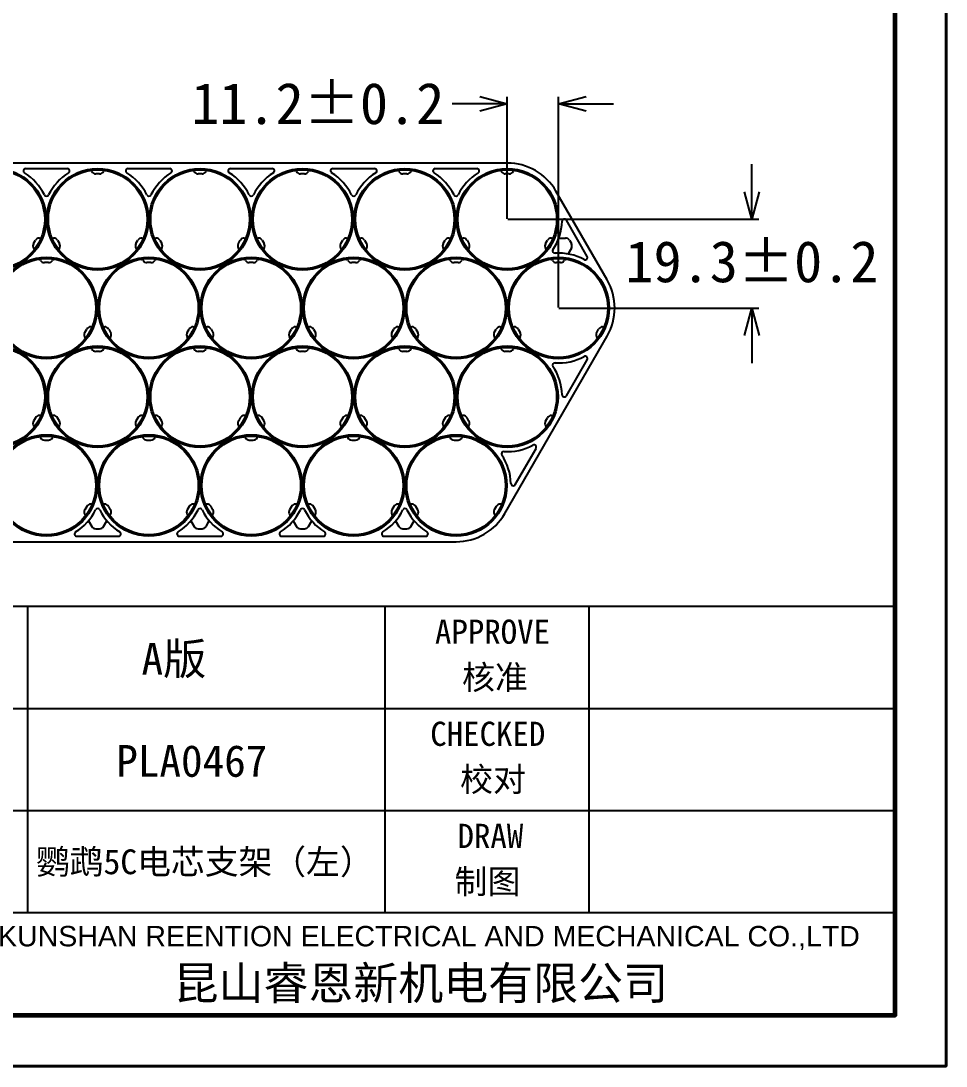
# Model space of a CAD drawing. Header units: millimetres. Extents: x 185 to 845, y 151 to 621.
# Drawn here: x 643.8 to 845.3, y 151.1 to 378.6 of the extents above; entities that cross this region are included whole.
import ezdxf

# ---------------------------------------------------------------- set-up
doc = ezdxf.new("R2010")
doc.units = ezdxf.units.MM
doc.layers.add('title-ifrm', color=6, linetype='Continuous', lineweight=60)
doc.layers.add('title-ofrm', color=5, linetype='Continuous', lineweight=40)
doc.layers.add('title-thin', color=4, linetype='Continuous')
doc.styles.add('HZ', font='')
doc.styles.get("Standard").update_dxf_attribs({"font": 'simfang.ttf'})
doc.styles.get('HZ').set_extended_font_data('SimSun')
doc.dimstyles.new('快速标注样式', dxfattribs={"dimtxt": 9, "dimasz": 6, "dimexe": 1.5, "dimexo": 0.1, "dimgap": 0.8, "dimtad": 0, "dimtih": 1, "dimtoh": 1, "dimdec": 1, "dimdsep": 46, "dimtxsty": 'Standard', "dimblk": 'OPEN30', "dimcen": 0.5, "dimclrd": 3, "dimclre": 3, "dimclrt": 3, "dimadec": 0, "dimazin": 0, "dimtfac": 1, "dimtdec": 1, "dimtofl": 0, "dimtmove": 0, "dimatfit": 3, "dimfxl": 1, "dimarcsym": 0})

# ---------------------------------------------------------------- blocks, each defined once
blk = doc.blocks.new('_Open30')
at = {"color": 0, "linetype": 'ByBlock', "lineweight": -2}
for p, q in [((-1, 0.268), (0, 0)), ((0, 0), (-1, -0.268)), ((0, 0), (-1, 0))]:
    blk.add_line(p, q, dxfattribs=at)
blk = doc.blocks.new('*D12')
at = {"color": 3, "lineweight": -2, "transparency": 16777216}
for p, q in [((803.01, 341.45), (803.01, 347.45)), ((749.83, 335.45), (804.51, 335.45)), ((760.98, 316.14), (804.51, 316.14)), ((803.01, 310.14), (803.01, 304.14))]:
    blk.add_line(p, q, dxfattribs=at)
at = {"layer": 'Defpoints', "color": 0, "lineweight": -3, "transparency": 16777216}
for p in [(749.73, 335.45), (760.88, 316.14), (803.01, 316.14)]:
    blk.add_point(p, dxfattribs=at)
at = {"color": 3, "lineweight": -2, "transparency": 16777216, "xscale": 6, "yscale": 6, "zscale": 6}
for p, rotation in [((803.01, 335.45), 270), ((803.01, 316.14), 90)]:
    blk.add_blockref('_Open30', p, dxfattribs=dict(at, rotation=rotation))
at = {"color": 3, "lineweight": -3, "transparency": 16777216, "insert": (803.01, 326.18), "char_height": 9, "attachment_point": 5}
blk.add_mtext('\\A1;19.3±0.2', dxfattribs=at)
blk = doc.blocks.new('*D13')
at = {"color": 3, "lineweight": -2, "transparency": 16777216}
for p, q in [((749.73, 335.55), (749.73, 362.11)), ((760.88, 316.24), (760.88, 362.11)), ((743.73, 360.61), (737.73, 360.61)), ((766.88, 360.61), (772.88, 360.61))]:
    blk.add_line(p, q, dxfattribs=at)
at = {"layer": 'Defpoints', "color": 0, "lineweight": -3, "transparency": 16777216}
for p in [(749.73, 360.61), (749.73, 335.45), (760.88, 316.14)]:
    blk.add_point(p, dxfattribs=at)
at = {"color": 3, "lineweight": -2, "transparency": 16777216, "xscale": 6, "yscale": 6, "zscale": 6}
blk.add_blockref('_Open30', (749.73, 360.61), dxfattribs=at)
at = {"color": 3, "lineweight": -2, "transparency": 16777216, "xscale": 6, "yscale": 6, "zscale": 6, "rotation": 180}
blk.add_blockref('_Open30', (760.88, 360.61), dxfattribs=at)
at = {"color": 3, "lineweight": -3, "transparency": 16777216, "insert": (708.46, 360.61), "char_height": 9, "attachment_point": 5}
blk.add_mtext('\\A1;11.2±0.2', dxfattribs=at)

msp = doc.modelspace()

# ---------------------------------------------------------------- linework, layer by layer
at = {"color": 0, "linetype": 'Continuous', "lineweight": -3}
for p, q in [((749.73, 347.7), (618.03, 347.7)), ((644.84, 346.5), (653.92, 346.5)), ((659.24, 345.83), (659.08, 346.1)), ((661.97, 346.1), (661.82, 345.83)), ((667.14, 346.5), (676.22, 346.5)), ((681.54, 345.83), (681.38, 346.1)), ((684.27, 346.1), (684.12, 345.83)), ((689.44, 346.5), (698.52, 346.5)), ((703.84, 345.83), (703.68, 346.1)), ((706.57, 346.1), (706.42, 345.83)), ((711.74, 346.5), (720.82, 346.5)), ((726.14, 345.83), (725.98, 346.1)), ((728.87, 346.1), (728.72, 345.83)), ((734.04, 346.5), (743.12, 346.5)), ((748.44, 345.83), (748.28, 346.1)), ((751.17, 346.1), (751.02, 345.83)), ((660.95, 345.33), (660.1, 345.33)), ((683.25, 345.33), (682.4, 345.33)), ((705.55, 345.33), (704.7, 345.33)), ((727.85, 345.33), (727, 345.33)), ((750.15, 345.33), (749.3, 345.33)), ((771.49, 322.26), (760.34, 341.58)), ((767.14, 327.39), (762.6, 335.25)), ((646.56, 330.15), (646.98, 330.88)), ((647.85, 331.38), (648.18, 331.38)), ((650.58, 331.38), (650.9, 331.38)), ((651.77, 330.88), (652.19, 330.15)), ((668.86, 330.15), (669.28, 330.88)), ((670.15, 331.38), (670.48, 331.38)), ((672.88, 331.38), (673.2, 331.38)), ((674.07, 330.88), (674.49, 330.15)), ((691.16, 330.15), (691.58, 330.88)), ((692.45, 331.38), (692.78, 331.38)), ((695.18, 331.38), (695.5, 331.38)), ((696.37, 330.88), (696.79, 330.15)), ((713.46, 330.15), (713.88, 330.88)), ((714.75, 331.38), (715.08, 331.38)), ((717.48, 331.38), (717.8, 331.38)), ((718.67, 330.88), (719.09, 330.15)), ((735.76, 330.15), (736.18, 330.88)), ((737.05, 331.38), (737.38, 331.38)), ((739.78, 331.38), (740.1, 331.38)), ((740.97, 330.88), (741.39, 330.15)), ((758.06, 330.15), (758.48, 330.88)), ((759.35, 331.38), (759.68, 331.38)), ((760.96, 331.38), (762.4, 331.38)), ((763.27, 330.88), (763.69, 330.15)), ((646.73, 328.87), (646.57, 329.15)), ((652.19, 329.15), (652.03, 328.87)), ((669.03, 328.87), (668.87, 329.15)), ((674.49, 329.15), (674.33, 328.87)), ((691.33, 328.87), (691.17, 329.15)), ((696.79, 329.15), (696.63, 328.87)), ((713.63, 328.87), (713.47, 329.15)), ((719.09, 329.15), (718.93, 328.87)), ((735.93, 328.87), (735.77, 329.15)), ((741.39, 329.15), (741.23, 328.87)), ((758.23, 328.87), (758.07, 329.15)), ((763.69, 329.15), (762.97, 327.9)), ((648.09, 326.52), (647.93, 326.79)), ((649.8, 326.02), (648.95, 326.02)), ((650.82, 326.79), (650.67, 326.52)), ((670.39, 326.52), (670.23, 326.79)), ((672.1, 326.02), (671.25, 326.02)), ((673.12, 326.79), (672.97, 326.52)), ((692.69, 326.52), (692.53, 326.79)), ((694.4, 326.02), (693.55, 326.02)), ((695.42, 326.79), (695.27, 326.52)), ((714.99, 326.52), (714.83, 326.79)), ((716.7, 326.02), (715.85, 326.02)), ((717.72, 326.79), (717.57, 326.52)), ((737.29, 326.52), (737.13, 326.79)), ((739, 326.02), (738.15, 326.02)), ((740.02, 326.79), (739.87, 326.52)), ((759.59, 326.52), (759.43, 326.79)), ((761.3, 326.02), (760.45, 326.02)), ((762.32, 326.79), (762.17, 326.52)), ((659, 312.07), (659.33, 312.07)), ((661.73, 312.07), (662.05, 312.07)), ((681.3, 312.07), (681.63, 312.07)), ((684.03, 312.07), (684.35, 312.07)), ((703.6, 312.07), (703.93, 312.07)), ((706.33, 312.07), (706.65, 312.07)), ((725.9, 312.07), (726.23, 312.07)), ((728.63, 312.07), (728.95, 312.07)), ((748.2, 312.07), (748.53, 312.07)), ((750.93, 312.07), (751.25, 312.07)), ((770.5, 312.07), (770.83, 312.07)), ((657.71, 310.83), (658.13, 311.57)), ((657.88, 309.56), (657.72, 309.84)), ((662.92, 311.57), (663.34, 310.83)), ((663.34, 309.84), (663.18, 309.56)), ((680.01, 310.83), (680.43, 311.57)), ((680.18, 309.56), (680.02, 309.84)), ((685.22, 311.57), (685.64, 310.83)), ((685.64, 309.84), (685.48, 309.56)), ((702.31, 310.83), (702.73, 311.57)), ((702.48, 309.56), (702.32, 309.84)), ((707.52, 311.57), (707.94, 310.83)), ((707.94, 309.84), (707.78, 309.56)), ((724.61, 310.83), (725.03, 311.57)), ((724.78, 309.56), (724.62, 309.84)), ((729.82, 311.57), (730.24, 310.83)), ((730.24, 309.84), (730.08, 309.56)), ((746.91, 310.83), (747.33, 311.57)), ((747.08, 309.56), (746.92, 309.84)), ((749.19, 271.39), (771.49, 310.01)), ((752.12, 311.57), (752.54, 310.83)), ((752.54, 309.84), (752.38, 309.56)), ((769.21, 310.83), (769.63, 311.57)), ((769.38, 309.56), (769.22, 309.84)), ((659.24, 307.21), (659.08, 307.48)), ((661.97, 307.48), (661.82, 307.21)), ((681.54, 307.21), (681.38, 307.48)), ((684.27, 307.48), (684.12, 307.21)), ((703.84, 307.21), (703.68, 307.48)), ((706.57, 307.48), (706.42, 307.21)), ((726.14, 307.21), (725.98, 307.48)), ((728.87, 307.48), (728.72, 307.21)), ((748.44, 307.21), (748.28, 307.48)), ((751.17, 307.48), (751.02, 307.21)), ((660.95, 306.71), (660.1, 306.71)), ((683.25, 306.71), (682.4, 306.71)), ((705.55, 306.71), (704.7, 306.71)), ((727.85, 306.71), (727, 306.71)), ((750.15, 306.71), (749.3, 306.71)), ((762.6, 297.03), (767.14, 304.89)), ((646.98, 292.25), (646.56, 291.52)), ((648.18, 292.76), (647.85, 292.76)), ((650.9, 292.76), (650.58, 292.76)), ((652.19, 291.52), (651.77, 292.25)), ((669.28, 292.25), (668.86, 291.52)), ((670.48, 292.76), (670.15, 292.76)), ((673.2, 292.76), (672.88, 292.76)), ((674.49, 291.52), (674.07, 292.25)), ((691.58, 292.25), (691.16, 291.52)), ((692.78, 292.76), (692.45, 292.76)), ((695.5, 292.76), (695.18, 292.76)), ((696.79, 291.52), (696.37, 292.25)), ((713.88, 292.25), (713.46, 291.52)), ((715.08, 292.76), (714.75, 292.76)), ((717.8, 292.76), (717.48, 292.76)), ((719.09, 291.52), (718.67, 292.25)), ((736.18, 292.25), (735.76, 291.52)), ((737.38, 292.76), (737.05, 292.76)), ((740.1, 292.76), (739.78, 292.76)), ((741.39, 291.52), (740.97, 292.25)), ((758.06, 291.52), (758.48, 292.25)), ((759.35, 292.76), (759.68, 292.76)), ((646.57, 290.52), (646.73, 290.25)), ((652.03, 290.25), (652.19, 290.52)), ((668.87, 290.52), (669.03, 290.25)), ((674.33, 290.25), (674.49, 290.52)), ((691.17, 290.52), (691.33, 290.25)), ((696.63, 290.25), (696.79, 290.52)), ((713.47, 290.52), (713.63, 290.25)), ((718.93, 290.25), (719.09, 290.52)), ((735.77, 290.52), (735.93, 290.25)), ((741.23, 290.25), (741.39, 290.52)), ((758.23, 290.25), (758.07, 290.52)), ((647.93, 288.17), (648.09, 287.9)), ((648.95, 287.4), (649.8, 287.4)), ((650.67, 287.9), (650.82, 288.17)), ((670.23, 288.17), (670.39, 287.9)), ((671.25, 287.4), (672.1, 287.4)), ((672.97, 287.9), (673.12, 288.17)), ((692.53, 288.17), (692.69, 287.9)), ((693.55, 287.4), (694.4, 287.4)), ((695.27, 287.9), (695.42, 288.17)), ((714.83, 288.17), (714.99, 287.9)), ((715.85, 287.4), (716.7, 287.4)), ((717.57, 287.9), (717.72, 288.17)), ((737.13, 288.17), (737.29, 287.9)), ((738.15, 287.4), (739, 287.4)), ((739.87, 287.9), (740.02, 288.17)), ((751.45, 277.71), (755.99, 285.58)), ((659.33, 273.44), (659, 273.44)), ((662.05, 273.44), (661.73, 273.44)), ((681.63, 273.44), (681.3, 273.44)), ((684.35, 273.44), (684.03, 273.44)), ((703.93, 273.44), (703.6, 273.44)), ((706.65, 273.44), (706.33, 273.44)), ((726.23, 273.44), (725.9, 273.44)), ((728.95, 273.44), (728.63, 273.44)), ((748.53, 273.44), (748.2, 273.44)), ((658.13, 272.94), (657.71, 272.21)), ((657.72, 271.21), (657.88, 270.93)), ((663.34, 272.21), (662.92, 272.94)), ((663.18, 270.93), (663.34, 271.21)), ((680.43, 272.94), (680.01, 272.21)), ((680.02, 271.21), (680.18, 270.93)), ((685.64, 272.21), (685.22, 272.94)), ((685.48, 270.93), (685.64, 271.21)), ((702.73, 272.94), (702.31, 272.21)), ((702.32, 271.21), (702.48, 270.93)), ((707.94, 272.21), (707.52, 272.94)), ((707.78, 270.93), (707.94, 271.21)), ((725.03, 272.94), (724.61, 272.21)), ((724.62, 271.21), (724.78, 270.93)), ((730.24, 272.21), (729.82, 272.94)), ((730.08, 270.93), (730.24, 271.21)), ((747.33, 272.94), (746.91, 272.21)), ((746.92, 271.21), (747.08, 270.93)), ((658.52, 269.82), (659.24, 268.58)), ((661.82, 268.58), (662.53, 269.82)), ((680.82, 269.82), (681.54, 268.58)), ((684.12, 268.58), (684.83, 269.82)), ((703.12, 269.82), (703.84, 268.58)), ((706.42, 268.58), (707.13, 269.82)), ((725.42, 269.82), (726.14, 268.58)), ((728.72, 268.58), (729.43, 269.82)), ((655.99, 266.46), (665.07, 266.46)), ((660.1, 268.08), (660.95, 268.08)), ((678.29, 266.46), (687.37, 266.46)), ((682.4, 268.08), (683.25, 268.08)), ((700.59, 266.46), (709.67, 266.46)), ((704.7, 268.08), (705.55, 268.08)), ((722.89, 266.46), (731.97, 266.46)), ((727, 268.08), (727.85, 268.08)), ((582.48, 265.26), (738.58, 265.26))]:
    msp.add_line(p, q, dxfattribs=at)
for centre, radius in [((638.23, 335.45), 11.05), ((638.23, 335.45), 10.75), ((660.53, 335.45), 11.05), ((660.53, 335.45), 10.75), ((682.83, 335.45), 11.05), ((682.83, 335.45), 10.75), ((705.13, 335.45), 11.05), ((705.13, 335.45), 10.75), ((727.43, 335.45), 11.05), ((727.43, 335.45), 10.75), ((749.73, 335.45), 11.05), ((749.73, 335.45), 10.75), ((649.38, 316.14), 11.05), ((649.38, 316.14), 10.75), ((671.68, 316.14), 11.05), ((671.68, 316.14), 10.75), ((693.98, 316.14), 11.05), ((693.98, 316.14), 10.75), ((716.28, 316.14), 11.05), ((716.28, 316.14), 10.75), ((738.58, 316.14), 11.05), ((738.58, 316.14), 10.75), ((760.88, 316.14), 11.05), ((760.88, 316.14), 10.75), ((638.23, 296.83), 11.05), ((638.23, 296.83), 10.75), ((660.53, 296.83), 11.05), ((660.53, 296.83), 10.75), ((682.83, 296.83), 11.05), ((682.83, 296.83), 10.75), ((705.13, 296.83), 11.05), ((705.13, 296.83), 10.75), ((727.43, 296.83), 11.05), ((727.43, 296.83), 10.75), ((749.73, 296.83), 11.05), ((749.73, 296.83), 10.75), ((649.38, 277.51), 11.05), ((649.38, 277.51), 10.75), ((671.68, 277.51), 11.05), ((671.68, 277.51), 10.75), ((693.98, 277.51), 11.05), ((693.98, 277.51), 10.75), ((716.28, 277.51), 11.05), ((716.28, 277.51), 10.75), ((738.58, 277.51), 11.05), ((738.58, 277.51), 10.75)]:
    msp.add_circle(centre, radius, dxfattribs=at)
for centre, radius, start, end in [((644.84, 346), 0.5, 90, 237.9289), ((653.92, 346), 0.5, 302.0711, 90), ((667.14, 346), 0.5, 90, 237.9289), ((676.22, 346), 0.5, 302.0711, 90), ((689.44, 346), 0.5, 90, 237.9289), ((698.52, 346), 0.5, 302.0711, 90), ((711.74, 346), 0.5, 90, 237.9289), ((720.82, 346), 0.5, 302.0711, 90), ((734.04, 346), 0.5, 90, 237.9289), ((743.12, 346), 0.5, 302.0711, 90), ((749.73, 335.45), 12.25, 30, 90), ((638.23, 335.45), 11.95, 26.4167, 57.9289), ((660.53, 335.45), 11.95, 122.0711, 153.5833), ((660.1, 346.33), 1, 210.0864, 270), ((660.95, 346.33), 1, 270, 329.9136), ((660.53, 335.45), 11.95, 26.4167, 57.9289), ((682.83, 335.45), 11.95, 122.0711, 153.5833), ((682.4, 346.33), 1, 210.0864, 270), ((683.25, 346.33), 1, 270, 329.9136), ((682.83, 335.45), 11.95, 26.4167, 57.9289), ((705.13, 335.45), 11.95, 122.0711, 153.5833), ((704.7, 346.33), 1, 210.0864, 270), ((705.55, 346.33), 1, 270, 329.9136), ((705.13, 335.45), 11.95, 26.4167, 57.9289), ((727.43, 335.45), 11.95, 122.0711, 153.5833), ((727, 346.33), 1, 210.0864, 270), ((727.85, 346.33), 1, 270, 329.9136), ((727.43, 335.45), 11.95, 26.4167, 57.9289), ((749.73, 335.45), 11.95, 122.0711, 153.5833), ((749.3, 346.33), 1, 210.0864, 270), ((750.15, 346.33), 1, 270, 329.9136), ((649.38, 340.99), 0.5, 206.4167, 333.5833), ((671.68, 340.99), 0.5, 206.4167, 333.5833), ((693.98, 340.99), 0.5, 206.4167, 333.5833), ((716.28, 340.99), 0.5, 206.4167, 333.5833), ((738.58, 340.99), 0.5, 206.4167, 333.5833), ((749.73, 335.45), 11.95, 326.4167, 357.9289), ((762.17, 335), 0.5, 30, 177.9289), ((647.43, 329.65), 1, 150.1728, 210.0864), ((647.85, 330.38), 1, 90, 150.1728), ((650.9, 330.38), 1, 29.8272, 90), ((651.32, 329.65), 1, 329.9136, 29.8272), ((669.73, 329.65), 1, 150.1728, 210.0864), ((670.15, 330.38), 1, 90, 150.1728), ((673.2, 330.38), 1, 29.8272, 90), ((673.62, 329.65), 1, 329.9136, 29.8272), ((692.03, 329.65), 1, 150.1728, 210.0864), ((692.45, 330.38), 1, 90, 150.1728), ((695.5, 330.38), 1, 29.8272, 90), ((695.92, 329.65), 1, 329.9136, 29.8272), ((714.33, 329.65), 1, 150.1728, 210.0864), ((714.75, 330.38), 1, 90, 150.1728), ((717.8, 330.38), 1, 29.8272, 90), ((718.22, 329.65), 1, 329.9136, 29.8272), ((736.63, 329.65), 1, 150.1728, 210.0864), ((737.05, 330.38), 1, 90, 150.1728), ((740.1, 330.38), 1, 29.8272, 90), ((740.52, 329.65), 1, 329.9136, 29.8272), ((758.93, 329.65), 1, 150.1728, 210.0864), ((759.35, 330.38), 1, 90, 150.1728), ((762.4, 330.38), 1, 29.8272, 90), ((762.82, 329.65), 1, 329.9136, 29.8272), ((760.1, 328.56), 0.5, 146.4167, 273.5833), ((760.88, 316.14), 11.95, 62.0711, 93.5833), ((648.95, 327.02), 1, 210.0864, 270), ((649.8, 327.02), 1, 270, 329.9136), ((671.25, 327.02), 1, 210.0864, 270), ((672.1, 327.02), 1, 270, 329.9136), ((693.55, 327.02), 1, 210.0864, 270), ((694.4, 327.02), 1, 270, 329.9136), ((715.85, 327.02), 1, 210.0864, 270), ((716.7, 327.02), 1, 270, 329.9136), ((738.15, 327.02), 1, 210.0864, 270), ((739, 327.02), 1, 270, 329.9136), ((760.45, 327.02), 1, 210.0864, 270), ((761.3, 327.02), 1, 270, 329.9136), ((766.71, 327.14), 0.5, 242.0711, 30), ((760.88, 316.14), 12.25, 330, 30), ((659, 311.07), 1, 90, 150.1728), ((662.05, 311.07), 1, 29.8272, 90), ((681.3, 311.07), 1, 90, 150.1728), ((684.35, 311.07), 1, 29.8272, 90), ((703.6, 311.07), 1, 90, 150.1728), ((706.65, 311.07), 1, 29.8272, 90), ((725.9, 311.07), 1, 90, 150.1728), ((728.95, 311.07), 1, 29.8272, 90), ((748.2, 311.07), 1, 90, 150.1728), ((751.25, 311.07), 1, 29.8272, 90), ((770.5, 311.07), 1, 90, 150.1728), ((658.58, 310.34), 1, 150.1728, 210.0864), ((662.47, 310.34), 1, 329.9136, 29.8272), ((680.88, 310.34), 1, 150.1728, 210.0864), ((684.77, 310.34), 1, 329.9136, 29.8272), ((703.18, 310.34), 1, 150.1728, 210.0864), ((707.07, 310.34), 1, 329.9136, 29.8272), ((725.48, 310.34), 1, 150.1728, 210.0864), ((729.37, 310.34), 1, 329.9136, 29.8272), ((747.78, 310.34), 1, 150.1728, 210.0864), ((751.67, 310.34), 1, 329.9136, 29.8272), ((770.08, 310.34), 1, 150.1728, 210.0864), ((660.1, 307.71), 1, 210.0864, 270), ((660.95, 307.71), 1, 270, 329.9136), ((682.4, 307.71), 1, 210.0864, 270), ((683.25, 307.71), 1, 270, 329.9136), ((704.7, 307.71), 1, 210.0864, 270), ((705.55, 307.71), 1, 270, 329.9136), ((727, 307.71), 1, 210.0864, 270), ((727.85, 307.71), 1, 270, 329.9136), ((749.3, 307.71), 1, 210.0864, 270), ((750.15, 307.71), 1, 270, 329.9136), ((760.88, 316.14), 11.95, 266.4167, 297.9289), ((766.71, 305.14), 0.5, 330, 117.9289), ((760.1, 303.71), 0.5, 86.4167, 213.5833), ((749.73, 296.83), 11.95, 2.0711, 33.5833), ((762.17, 297.28), 0.5, 182.0711, 330), ((647.43, 291.02), 1, 150.1728, 210.0864), ((647.85, 291.76), 1, 90, 150.1728), ((650.9, 291.76), 1, 29.8272, 90), ((651.32, 291.02), 1, 329.9136, 29.8272), ((669.73, 291.02), 1, 150.1728, 210.0864), ((670.15, 291.76), 1, 90, 150.1728), ((673.2, 291.76), 1, 29.8272, 90), ((673.62, 291.02), 1, 329.9136, 29.8272), ((692.03, 291.02), 1, 150.1728, 210.0864), ((692.45, 291.76), 1, 90, 150.1728), ((695.5, 291.76), 1, 29.8272, 90), ((695.92, 291.02), 1, 329.9136, 29.8272), ((714.33, 291.02), 1, 150.1728, 210.0864), ((714.75, 291.76), 1, 90, 150.1728), ((717.8, 291.76), 1, 29.8272, 90), ((718.22, 291.02), 1, 329.9136, 29.8272), ((736.63, 291.02), 1, 150.1728, 210.0864), ((737.05, 291.76), 1, 90, 150.1728), ((740.1, 291.76), 1, 29.8272, 90), ((740.52, 291.02), 1, 329.9136, 29.8272), ((758.93, 291.02), 1, 150.1728, 210.0864), ((759.35, 291.76), 1, 90, 150.1728), ((648.95, 288.4), 1, 210.0864, 270), ((649.8, 288.4), 1, 270, 329.9136), ((671.25, 288.4), 1, 210.0864, 270), ((672.1, 288.4), 1, 270, 329.9136), ((693.55, 288.4), 1, 210.0864, 270), ((694.4, 288.4), 1, 270, 329.9136), ((715.85, 288.4), 1, 210.0864, 270), ((716.7, 288.4), 1, 270, 329.9136), ((738.15, 288.4), 1, 210.0864, 270), ((739, 288.4), 1, 270, 329.9136), ((748.95, 284.4), 0.5, 86.4167, 213.5833), ((749.73, 296.83), 11.95, 266.4167, 297.9289), ((755.56, 285.83), 0.5, 330, 117.9289), ((738.58, 277.51), 11.95, 2.0711, 33.5833), ((751.02, 277.96), 0.5, 182.0711, 330), ((659, 272.44), 1, 90, 150.1728), ((662.05, 272.44), 1, 29.8272, 90), ((681.3, 272.44), 1, 90, 150.1728), ((684.35, 272.44), 1, 29.8272, 90), ((703.6, 272.44), 1, 90, 150.1728), ((706.65, 272.44), 1, 29.8272, 90), ((725.9, 272.44), 1, 90, 150.1728), ((728.95, 272.44), 1, 29.8272, 90), ((748.2, 272.44), 1, 90, 150.1728), ((649.38, 277.51), 11.95, 302.0711, 333.5833), ((658.58, 271.71), 1, 150.1728, 210.0864), ((660.53, 271.98), 0.5, 26.4167, 153.5833), ((671.68, 277.51), 11.95, 206.4167, 237.9289), ((662.47, 271.71), 1, 329.9136, 29.8272), ((671.68, 277.51), 11.95, 302.0711, 333.5833), ((680.88, 271.71), 1, 150.1728, 210.0864), ((682.83, 271.98), 0.5, 26.4167, 153.5833), ((693.98, 277.51), 11.95, 206.4167, 237.9289), ((684.77, 271.71), 1, 329.9136, 29.8272), ((693.98, 277.51), 11.95, 302.0711, 333.5833), ((703.18, 271.71), 1, 150.1728, 210.0864), ((705.13, 271.98), 0.5, 26.4167, 153.5833), ((716.28, 277.51), 11.95, 206.4167, 237.9289), ((707.07, 271.71), 1, 329.9136, 29.8272), ((716.28, 277.51), 11.95, 302.0711, 333.5833), ((725.48, 271.71), 1, 150.1728, 210.0864), ((727.43, 271.98), 0.5, 26.4167, 153.5833), ((738.58, 277.51), 11.95, 206.4167, 237.9289), ((729.37, 271.71), 1, 329.9136, 29.8272), ((738.58, 277.51), 12.25, 270, 330), ((747.78, 271.71), 1, 150.1728, 210.0864), ((660.1, 269.08), 1, 210.0864, 270), ((660.95, 269.08), 1, 270, 329.9136), ((682.4, 269.08), 1, 210.0864, 270), ((683.25, 269.08), 1, 270, 329.9136), ((704.7, 269.08), 1, 210.0864, 270), ((705.55, 269.08), 1, 270, 329.9136), ((727, 269.08), 1, 210.0864, 270), ((727.85, 269.08), 1, 270, 329.9136), ((655.99, 266.96), 0.5, 122.0711, 270), ((665.07, 266.96), 0.5, 270, 57.9289), ((678.29, 266.96), 0.5, 122.0711, 270), ((687.37, 266.96), 0.5, 270, 57.9289), ((700.59, 266.96), 0.5, 122.0711, 270), ((709.67, 266.96), 0.5, 270, 57.9289), ((722.89, 266.96), 0.5, 122.0711, 270), ((731.97, 266.96), 0.5, 270, 57.9289)]:
    msp.add_arc(centre, radius, start, end, dxfattribs=at)
at = {"layer": 'title-ifrm'}
msp.add_lwpolyline([(240.74, 162.22), (834.19, 162.22), (834.19, 606.75), (240.74, 606.75)], close=True, dxfattribs=at)
at = {"layer": 'title-ofrm'}
msp.add_lwpolyline([(185.18, 151.11), (845.3, 151.11), (845.3, 617.86), (185.18, 617.86)], close=True, dxfattribs=at)
at = {"layer": 'title-thin'}
for p, q in [((834.19, 251.13), (511.91, 251.13)), ((645.26, 251.13), (645.26, 184.45)), ((723.05, 251.13), (723.05, 184.45)), ((767.51, 251.13), (767.51, 184.45)), ((767.51, 251.13), (767.51, 184.45)), ((834.19, 228.9), (511.91, 228.9)), ((834.19, 206.68), (511.91, 206.68)), ((834.19, 184.45), (511.91, 184.45))]:
    msp.add_line(p, q, dxfattribs=at)

# ---------------------------------------------------------------- texts
at = {"color": 7, "style": 'HZ'}
msp.add_text('昆山睿恩新机电有限公司', height=7.1766, dxfattribs=at).set_placement((677.05, 165.59))
at = {"color": 7, "attachment_point": 1, "style": 'HZ'}
for s, insert, char_height, width in [('APPROVE', (733.98, 248.31), 5.263, 61.5412), ('核准', (739.87, 238.38), 5.263, 26.042), ('CHECKED', (732.95, 226.08), 5.263, 61.5412), ('校对', (739.45, 216.16), 5.263, 26.042), ('DRAW', (738.89, 203.85), 5.263, 49.3185), ('制图', (738.25, 193.93), 5.263, 26.042), ('{\\fArial|b0|i0|c0|p34;KUNSHAN REENTION ELECTRICAL AND MECHANICAL CO.,LTD}', (638.83, 181.62), 4.4453, 288.3084)]:
    msp.add_mtext(s, dxfattribs=dict(at, insert=insert, char_height=char_height, width=width))
at = {"attachment_point": 1}
for s, insert, char_height, width in [('{\\fSimSun|b0|i0|c134|p54;A版}', (670.07, 243.23), 6.9133, 23.0654), ('{\\fSimSun|b0|i0|c134|p54;PLA0467}', (664.57, 221), 6.9114, 132.2628)]:
    msp.add_mtext(s, dxfattribs=dict(at, insert=insert, char_height=char_height, width=width))
at = {"lineweight": -3, "insert": (647.08, 198.28), "char_height": 5.3933, "width": 212.3655, "attachment_point": 1}
msp.add_mtext('{\\fSimSun|b0|i0|c134|p2;鹦鹉}5C{\\fSimSun|b0|i0|c134|p2;电芯支架（左）}', dxfattribs=at)

# ---------------------------------------------------------------- dimensions: what is measured, and where the dimension line sits
at = {"lineweight": -3}
dim = msp.add_linear_dim(base=(749.72782316, 360.61104192), p1=(760.87782316, 316.13912226), p2=(749.72782316, 335.45148876), dimstyle='快速标注样式', override={"dimgap": 0.8, "dimtol": 1, "dimlim": 0, "dimtp": 0.2, "dimtm": 0.2, "dimtfac": 1, "dimtdec": 2, "dimtolj": 1}, dxfattribs=at)
dim.commit()
dim.dimension.update_dxf_attribs({"geometry": '*D13', "text_midpoint": (708.46210888, 360.61104192)})
dim = msp.add_linear_dim(base=(803.01, 316.14), p1=(749.73, 335.45), p2=(760.88, 316.14), angle=90, dimstyle='快速标注样式', override={"dimtol": 1, "dimtp": 0.2, "dimtm": 0.2, "dimtdec": 2, "dimtolj": 1}, dxfattribs=at)
dim.commit()
dim.dimension.update_dxf_attribs({"geometry": '*D12', "text_midpoint": (803.01, 326.18), "dimtype": 160})

doc.saveas('drawing.dxf')
